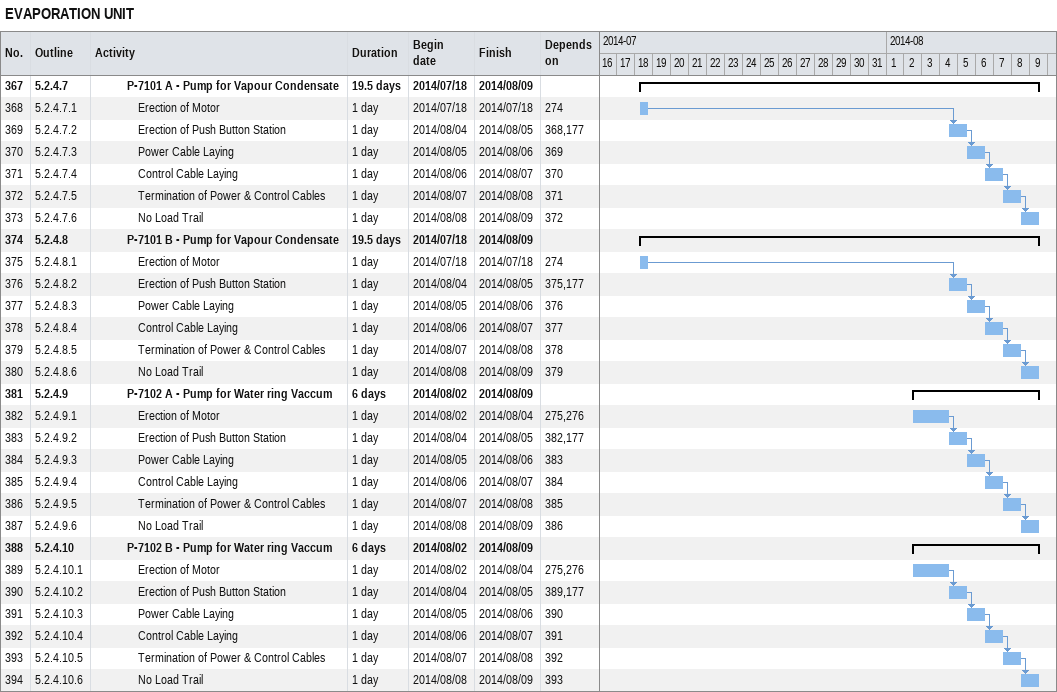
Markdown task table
EVAPORATION UNIT

| ID | WBS | Task | Duration | Start | Finish | Predecessors |
|---|---|---|---|---|---|---|
| 367 | 5.2.4.7 | **P-7101 A - Pump for Vapour Condensate** | 19.5d | 2014-07-18 | 2014-08-09 |  |
| 368 | 5.2.4.7.1 | Erection of Motor | 1d | 2014-07-18 | 2014-07-18 | 274 |
| 369 | 5.2.4.7.2 | Erection of Push Button Station | 1d | 2014-08-04 | 2014-08-05 | 368, 177 |
| 370 | 5.2.4.7.3 | Power Cable Laying | 1d | 2014-08-05 | 2014-08-06 | 369 |
| 371 | 5.2.4.7.4 | Control Cable Laying | 1d | 2014-08-06 | 2014-08-07 | 370 |
| 372 | 5.2.4.7.5 | Termination of Power & Control Cables | 1d | 2014-08-07 | 2014-08-08 | 371 |
| 373 | 5.2.4.7.6 | No Load Trail | 1d | 2014-08-08 | 2014-08-09 | 372 |
| 374 | 5.2.4.8 | **P-7101 B - Pump for Vapour Condensate** | 19.5d | 2014-07-18 | 2014-08-09 |  |
| 375 | 5.2.4.8.1 | Erection of Motor | 1d | 2014-07-18 | 2014-07-18 | 274 |
| 376 | 5.2.4.8.2 | Erection of Push Button Station | 1d | 2014-08-04 | 2014-08-05 | 375, 177 |
| 377 | 5.2.4.8.3 | Power Cable Laying | 1d | 2014-08-05 | 2014-08-06 | 376 |
| 378 | 5.2.4.8.4 | Control Cable Laying | 1d | 2014-08-06 | 2014-08-07 | 377 |
| 379 | 5.2.4.8.5 | Termination of Power & Control Cables | 1d | 2014-08-07 | 2014-08-08 | 378 |
| 380 | 5.2.4.8.6 | No Load Trail | 1d | 2014-08-08 | 2014-08-09 | 379 |
| 381 | 5.2.4.9 | **P-7102 A - Pump for Water ring Vaccum** | 6d | 2014-08-02 | 2014-08-09 |  |
| 382 | 5.2.4.9.1 | Erection of Motor | 1d | 2014-08-02 | 2014-08-04 | 275, 276 |
| 383 | 5.2.4.9.2 | Erection of Push Button Station | 1d | 2014-08-04 | 2014-08-05 | 382, 177 |
| 384 | 5.2.4.9.3 | Power Cable Laying | 1d | 2014-08-05 | 2014-08-06 | 383 |
| 385 | 5.2.4.9.4 | Control Cable Laying | 1d | 2014-08-06 | 2014-08-07 | 384 |
| 386 | 5.2.4.9.5 | Termination of Power & Control Cables | 1d | 2014-08-07 | 2014-08-08 | 385 |
| 387 | 5.2.4.9.6 | No Load Trail | 1d | 2014-08-08 | 2014-08-09 | 386 |
| 388 | 5.2.4.10 | **P-7102 B - Pump for Water ring Vaccum** | 6d | 2014-08-02 | 2014-08-09 |  |
| 389 | 5.2.4.10.1 | Erection of Motor | 1d | 2014-08-02 | 2014-08-04 | 275, 276 |
| 390 | 5.2.4.10.2 | Erection of Push Button Station | 1d | 2014-08-04 | 2014-08-05 | 389, 177 |
| 391 | 5.2.4.10.3 | Power Cable Laying | 1d | 2014-08-05 | 2014-08-06 | 390 |
| 392 | 5.2.4.10.4 | Control Cable Laying | 1d | 2014-08-06 | 2014-08-07 | 391 |
| 393 | 5.2.4.10.5 | Termination of Power & Control Cables | 1d | 2014-08-07 | 2014-08-08 | 392 |
| 394 | 5.2.4.10.6 | No Load Trail | 1d | 2014-08-08 | 2014-08-09 | 393 |
